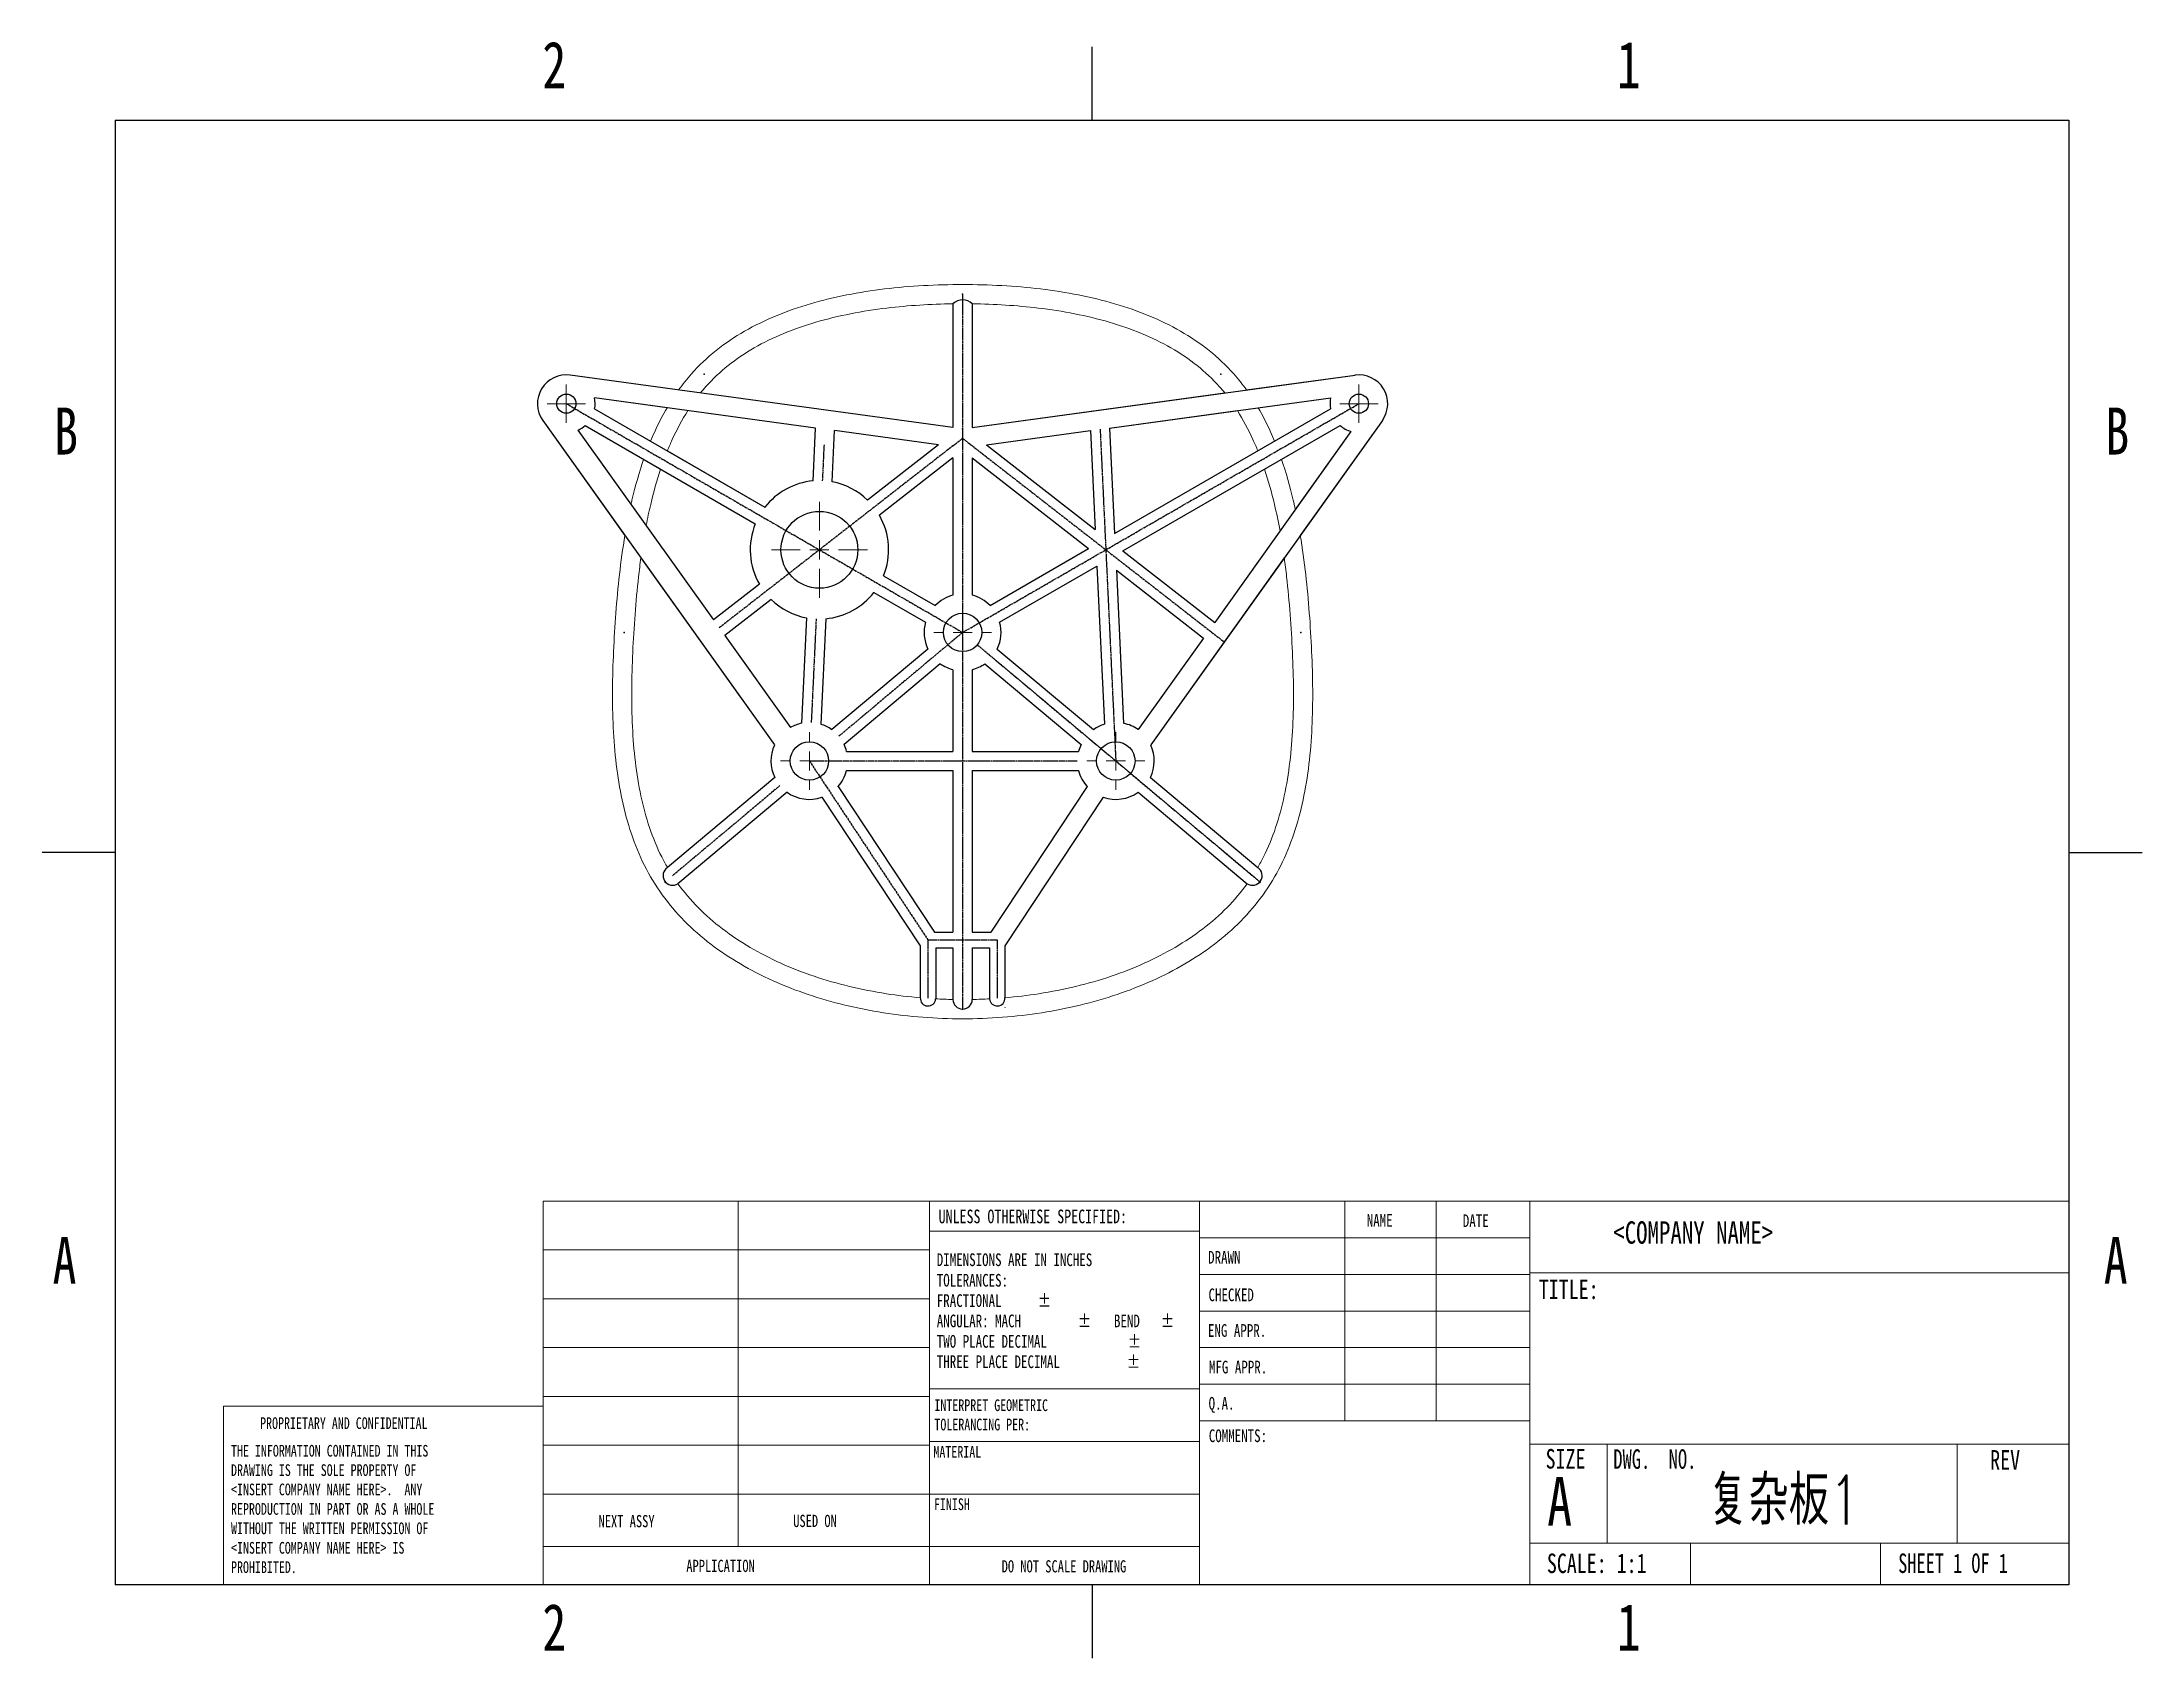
# Model space of a CAD drawing. Header units: millimetres. Extents: x -18 to 519, y -18 to 396.
import ezdxf

# ---------------------------------------------------------------- set-up
doc = ezdxf.new("R2010")
doc.units = ezdxf.units.MM
doc.header["$MEASUREMENT"] = 0
doc.header["$PDSIZE"] = -1
doc.linetypes.add('CENTERX2', pattern=[0.8, 0.5, -0.1, 0.1, -0.1])
doc.styles.add('SLDTEXTSTYLE0', font='TXT', dxfattribs={"width": 0.75})
doc.styles.add('SLDTEXTSTYLE1', font='TXT', dxfattribs={"width": 0.694444})
doc.styles.add('SLDTEXTSTYLE2', font='TXT', dxfattribs={"width": 0.75, "bigfont": 'bigfont'})
doc.styles.add('SLDTEXTSTYLE3', font='TXT', dxfattribs={"width": 0.6875})

# ---------------------------------------------------------------- blocks, each defined once
blk = doc.blocks.new('SW_NOTE_0')
at = {"color": 0, "linetype": 'Continuous', "lineweight": 0, "char_height": 0.06, "attachment_point": 1, "style": 'SLDTEXTSTYLE0'}
for s, insert in [('INTERPRET GEOMETRIC', (0, 0.077)), ('TOLERANCING PER:', (0, -0.022))]:
    blk.add_mtext(s, dxfattribs=dict(at, insert=insert))
blk = doc.blocks.new('SW_NOTE_1')
at = {"color": 0, "linetype": 'Continuous', "lineweight": 0, "char_height": 0.065, "attachment_point": 1, "style": 'SLDTEXTSTYLE0'}
for s, insert in [('DIMENSIONS ARE IN INCHES', (0, 0.084)), ('TOLERANCES:', (0, -0.021)), ('FRACTIONAL', (0, -0.125)), ('%%p', (0.518, -0.125)), ('ANGULAR: MACH', (0, -0.229)), ('%%p', (0.723, -0.229)), ('BEND', (0.907, -0.229)), ('%%p', (1.148, -0.229)), ('TWO PLACE DECIMAL', (0, -0.334)), ('%%p', (0.979, -0.334)), ('THREE PLACE DECIMAL', (0, -0.438)), ('%%p', (0.974, -0.438))]:
    blk.add_mtext(s, dxfattribs=dict(at, insert=insert))
blk = doc.blocks.new('SW_NOTE_2')
at = {"color": 0, "linetype": 'Continuous', "lineweight": 0, "char_height": 0.06, "attachment_point": 1, "style": 'SLDTEXTSTYLE0'}
for s, insert in [('THE INFORMATION CONTAINED IN THIS', (0, 0.077)), ('DRAWING IS THE SOLE PROPERTY OF', (0, -0.022)), ('<INSERT COMPANY NAME HERE>.  ANY', (0, -0.121)), ('WITHOUT THE WRITTEN PERMISSION OF', (0, -0.32)), ('REPRODUCTION IN PART OR AS A WHOLE', (0, -0.221)), ('<INSERT COMPANY NAME HERE> IS', (0, -0.42)), ('PROHIBITED.', (0, -0.519))]:
    blk.add_mtext(s, dxfattribs=dict(at, insert=insert))
blk = doc.blocks.new('SW_CENTERMARKSYMBOL_0')
at = {"color": 0, "linetype": 'Continuous', "lineweight": 0}
for p, q in [((0, 0.098), (0, 0.148)), ((-0.098, 0), (-0.148, 0)), ((0, 0), (-0.049, 0)), ((0, 0), (0, 0.049)), ((0, 0), (0, -0.049)), ((0, 0), (0.049, 0)), ((0.098, 0), (0.148, 0)), ((0, -0.098), (0, -0.148))]:
    blk.add_line(p, q, dxfattribs=at)
blk = doc.blocks.new('SW_CENTERMARKSYMBOL_1')
at = {"color": 0, "linetype": 'Continuous', "lineweight": 0}
for p, q in [((0, 0.098), (0, 0.148)), ((-0.098, 0), (-0.148, 0)), ((0, 0), (-0.049, 0)), ((0, 0), (0, 0.049)), ((0, 0), (0, -0.049)), ((0, 0), (0.049, 0)), ((0.098, 0), (0.148, 0)), ((0, -0.098), (0, -0.148))]:
    blk.add_line(p, q, dxfattribs=at)
blk = doc.blocks.new('SW_CENTERMARKSYMBOL_2')
at = {"color": 0, "linetype": 'Continuous', "lineweight": 0}
for p, q in [((0, 0.098), (0, 0.148)), ((-0.098, 0), (-0.148, 0)), ((0, 0), (-0.049, 0)), ((0, 0), (0, 0.049)), ((0, 0), (0, -0.049)), ((0, 0), (0.049, 0)), ((0.098, 0), (0.148, 0)), ((0, -0.098), (0, -0.148))]:
    blk.add_line(p, q, dxfattribs=at)
blk = doc.blocks.new('SW_CENTERMARKSYMBOL_3')
at = {"color": 0, "linetype": 'Continuous', "lineweight": 0}
for p, q in [((0, 0.098), (0, 0.246)), ((-0.098, 0), (-0.246, 0)), ((0, 0), (-0.049, 0)), ((0, 0), (0, 0.049)), ((0, 0), (0, -0.049)), ((0, 0), (0.049, 0)), ((0.098, 0), (0.246, 0)), ((0, -0.098), (0, -0.246))]:
    blk.add_line(p, q, dxfattribs=at)
blk = doc.blocks.new('SW_CENTERMARKSYMBOL_4')
at = {"color": 0, "linetype": 'Continuous', "lineweight": 0}
for p, q in [((-0.049, 0), (-0.098, 0)), ((0, 0), (-0.049, 0)), ((0, 0.049), (0, 0.098)), ((0, 0), (0, 0.049)), ((0, 0), (0, -0.049)), ((0, 0), (0.049, 0)), ((0.049, 0), (0.098, 0)), ((0, -0.049), (0, -0.098))]:
    blk.add_line(p, q, dxfattribs=at)
blk = doc.blocks.new('SW_CENTERMARKSYMBOL_5')
at = {"color": 0, "linetype": 'Continuous', "lineweight": 0}
for p, q in [((-0.049, 0), (-0.098, 0)), ((0, 0), (-0.049, 0)), ((0, 0.049), (0, 0.098)), ((0, 0), (0, 0.049)), ((0, 0), (0, -0.049)), ((0, 0), (0.049, 0)), ((0.049, 0), (0.098, 0)), ((0, -0.049), (0, -0.098))]:
    blk.add_line(p, q, dxfattribs=at)

msp = doc.modelspace()

# ---------------------------------------------------------------- linework, layer by layer
at = {"color": 7, "linetype": 'Continuous'}
for p, q in [((250.5, 375.5), (250.5, 394.25)), ((0.5, 375.5), (0.5, 0.5)), ((0.5, 375.5), (500.5, 375.5)), ((500.5, 375.5), (500.5, 0.5)), ((214.92, 330.95), (214.92, 330.93)), ((214.92, 328.47), (214.92, 296.83)), ((219.84, 330.95), (219.84, 330.93)), ((219.84, 328.47), (219.84, 296.83)), ((214.92, 296.83), (116.94, 310.21)), ((219.84, 296.83), (317.82, 310.21)), ((179.74, 296.67), (123.17, 304.39)), ((123.2, 301.55), (166.76, 276.4)), ((255.02, 296.67), (311.59, 304.39)), ((256.3, 269.64), (311.56, 301.55)), ((109.94, 298.61), (169.22, 215.52)), ((118.94, 296.15), (153.64, 247.52)), ((120.74, 297.28), (164.3, 272.14)), ((179.1, 283.14), (179.74, 296.67)), ((184.01, 282.9), (184.63, 296)), ((211.23, 292.37), (184.63, 296)), ((223.53, 292.37), (250.13, 296)), ((250.13, 296), (251.32, 270.72)), ((255.02, 296.67), (256.3, 269.64)), ((258.43, 265.19), (314.02, 297.28)), ((324.82, 298.61), (265.54, 215.52)), ((316.78, 295.8), (281.9, 246.91)), ((211.23, 292.37), (193.06, 278.22)), ((223.53, 292.37), (251.32, 270.72)), ((214.92, 289), (196.08, 274.33)), ((214.92, 289), (214.92, 253.86)), ((219.84, 289), (249.64, 265.8)), ((219.84, 289), (219.84, 253.86)), ((224.4, 251.23), (249.64, 265.8)), ((258.43, 265.19), (281.9, 246.91)), ((197.15, 258.85), (210.36, 251.23)), ((226.86, 246.97), (251.77, 261.34)), ((251.77, 261.34), (253.68, 220.84)), ((256.74, 260.26), (258.6, 221.07)), ((256.74, 260.26), (279.04, 242.9)), ((165.37, 256.66), (153.64, 247.52)), ((168.4, 252.77), (156.5, 243.51)), ((194.69, 254.59), (207.9, 246.97)), ((177.44, 248.08), (176.17, 221.07)), ((182.36, 247.85), (181.08, 220.84)), ((156.5, 243.51), (173.29, 219.98)), ((279.04, 242.9), (262.3, 219.45)), ((208.5, 240.09), (183.89, 219.44)), ((226.26, 240.09), (250.87, 219.44)), ((211.66, 236.32), (187.06, 215.67)), ((214.92, 234.8), (214.92, 213.89)), ((219.84, 234.8), (219.84, 213.89)), ((223.1, 236.32), (247.71, 215.67)), ((187.7, 213.89), (214.92, 213.89)), ((219.84, 213.89), (247.06, 213.89)), ((169.29, 207.19), (141.83, 184.15)), ((185.49, 204.85), (210.17, 167.56)), ((187.7, 208.97), (214.92, 208.97)), ((214.92, 208.97), (214.92, 167.56)), ((219.84, 208.97), (219.84, 167.56)), ((219.84, 208.97), (247.06, 208.97)), ((249.27, 204.85), (224.59, 167.56)), ((265.47, 207.19), (292.93, 184.15)), ((172.45, 203.42), (144.52, 179.99)), ((181.38, 202.13), (206.55, 164.11)), ((253.38, 202.13), (228.21, 164.11)), ((262.31, 203.42), (290.24, 179.99)), ((0.5, 188), (-18.25, 188)), ((500.5, 188), (519.25, 188)), ((210.17, 167.56), (214.92, 167.56)), ((219.84, 167.56), (224.59, 167.56)), ((206.55, 164.11), (206.55, 150.79)), ((210.49, 163.62), (214.92, 163.62)), ((210.49, 163.62), (210.49, 150.52)), ((214.92, 163.62), (214.92, 150.36)), ((219.84, 163.62), (219.84, 150.36)), ((219.84, 163.62), (224.27, 163.62)), ((224.27, 163.62), (224.27, 150.52)), ((228.21, 164.11), (228.21, 150.79)), ((228.21, 148.32), (228.21, 148.18)), ((500.5, 0.5), (0.5, 0.5)), ((250.5, 0.5), (250.5, -18.25))]:
    msp.add_line(p, q, dxfattribs=at)
at = {"color": 7, "linetype": 'Continuous', "lineweight": 15}
for p, q in [((214.92, 328.47), (214.92, 296.83)), ((219.84, 328.47), (219.84, 296.83)), ((144.7, 306.42), (116.94, 310.21)), ((290.06, 306.42), (317.82, 310.21)), ((141.74, 301.86), (123.17, 304.39)), ((123.2, 301.55), (137.51, 293.29)), ((179.74, 296.67), (147.06, 301.13)), ((214.92, 296.83), (150.3, 305.66)), ((219.84, 296.83), (284.46, 305.66)), ((255.02, 296.67), (287.7, 301.13)), ((293.02, 301.86), (311.59, 304.39)), ((297.25, 293.29), (311.56, 301.55)), ((109.94, 298.61), (130.94, 269.17)), ((118.94, 296.15), (132.5, 277.15)), ((120.74, 297.28), (135.74, 288.63)), ((179.1, 283.14), (179.74, 296.67)), ((184.01, 282.9), (184.63, 296)), ((211.23, 292.37), (184.63, 296)), ((223.53, 292.37), (250.13, 296)), ((250.13, 296), (251.32, 270.72)), ((255.02, 296.67), (256.3, 269.64)), ((299.02, 288.63), (314.02, 297.28)), ((316.78, 295.8), (302.54, 275.85)), ((324.82, 298.61), (303.82, 269.17)), ((141.81, 290.8), (166.76, 276.4)), ((211.23, 292.37), (193.06, 278.22)), ((223.53, 292.37), (251.32, 270.72)), ((256.3, 269.64), (292.95, 290.8)), ((140.09, 286.12), (164.3, 272.14)), ((214.92, 289), (196.08, 274.33)), ((214.92, 289), (214.92, 253.86)), ((219.84, 289), (249.64, 265.8)), ((219.84, 289), (219.84, 253.86)), ((258.43, 265.19), (294.67, 286.12)), ((136.39, 271.69), (153.64, 247.52)), ((298.62, 270.35), (281.9, 246.91)), ((135.04, 263.42), (169.22, 215.52)), ((224.4, 251.23), (249.64, 265.8)), ((258.43, 265.19), (281.9, 246.91)), ((299.72, 263.42), (265.54, 215.52)), ((197.15, 258.85), (210.36, 251.23)), ((226.86, 246.97), (251.77, 261.34)), ((251.77, 261.34), (253.68, 220.84)), ((256.74, 260.26), (279.04, 242.9)), ((256.74, 260.26), (258.6, 221.07)), ((165.37, 256.66), (153.64, 247.52)), ((168.4, 252.77), (156.5, 243.51)), ((194.69, 254.59), (207.9, 246.97)), ((177.44, 248.08), (176.17, 221.07)), ((182.36, 247.85), (181.08, 220.84)), ((156.5, 243.51), (173.29, 219.98)), ((279.04, 242.9), (262.3, 219.45)), ((208.5, 240.09), (183.89, 219.44)), ((226.26, 240.09), (250.87, 219.44)), ((211.66, 236.32), (187.06, 215.67)), ((214.92, 234.8), (214.92, 213.89)), ((219.84, 234.8), (219.84, 213.89)), ((223.1, 236.32), (247.71, 215.67)), ((187.7, 213.89), (214.92, 213.89)), ((219.84, 213.89), (247.06, 213.89)), ((169.29, 207.19), (141.83, 184.15)), ((185.49, 204.85), (210.17, 167.56)), ((187.7, 208.97), (214.92, 208.97)), ((214.92, 208.97), (214.92, 167.56)), ((219.84, 208.97), (219.84, 167.56)), ((219.84, 208.97), (247.06, 208.97)), ((249.27, 204.85), (224.59, 167.56)), ((265.47, 207.19), (292.93, 184.15)), ((172.45, 203.42), (144.52, 179.99)), ((181.38, 202.13), (206.55, 164.11)), ((253.38, 202.13), (228.21, 164.11)), ((262.31, 203.42), (290.24, 179.99)), ((210.17, 167.56), (214.92, 167.56)), ((219.84, 167.56), (224.59, 167.56)), ((206.55, 164.11), (206.55, 150.79)), ((210.49, 163.62), (214.92, 163.62)), ((210.49, 163.62), (210.49, 150.52)), ((214.92, 163.62), (214.92, 150.36)), ((219.84, 163.62), (224.27, 163.62)), ((219.84, 163.62), (219.84, 150.36)), ((224.27, 163.62), (224.27, 150.52)), ((228.21, 164.11), (228.21, 150.79))]:
    msp.add_line(p, q, dxfattribs=at)
at = {"color": 7, "linetype": 'CENTERX2'}
for p, q in [((217.38, 330.95), (217.38, 147.88)), ((115.95, 302.9), (180.73, 265.49)), ((217.38, 244.33), (318.81, 302.9)), ((252.58, 296.34), (256.59, 211.43)), ((214.92, 292.12), (180.73, 265.49)), ((181.56, 283.19), (182, 292.37)), ((214.92, 292.12), (217.38, 294.04)), ((217.38, 294.04), (284.35, 241.88)), ((180.73, 265.49), (155.07, 245.51)), ((180.73, 265.49), (217.38, 244.33)), ((179.89, 247.8), (178.64, 221.27)), ((217.38, 244.33), (185.71, 217.76)), ((221.15, 241.17), (293.53, 180.43)), ((224.92, 238.01), (293.53, 180.43)), ((178.17, 211.43), (208.52, 165.59)), ((178.17, 211.43), (246.74, 211.43)), ((170.63, 205.11), (143.13, 182.03)), ((208.52, 165.59), (226.24, 165.59)), ((208.52, 165.59), (208.52, 150.64)), ((226.24, 165.59), (226.24, 150.64))]:
    msp.add_line(p, q, dxfattribs=at)
at = {"color": 7, "linetype": 'Continuous', "lineweight": 0}
for p, q in [((110.06, 0.5), (110.06, 98.72)), ((110.06, 98.72), (500.5, 98.72)), ((159.95, 98.72), (159.95, 10.31)), ((208.91, 0.5), (208.91, 98.72)), ((277.99, 98.72), (277.99, 0.5)), ((315.19, 98.72), (315.19, 42.47)), ((338.61, 98.72), (338.61, 42.47)), ((362.56, 98.72), (362.56, 0.5)), ((500.5, 98.72), (500.5, 0.5)), ((110.06, 86.22), (208.91, 86.22)), ((277.99, 91), (208.91, 91)), ((277.99, 89.34), (362.56, 89.34)), ((277.99, 79.97), (362.56, 79.97)), ((362.56, 80.36), (500.5, 80.36)), ((110.06, 73.72), (208.91, 73.72)), ((277.99, 70.59), (362.56, 70.59)), ((110.06, 61.22), (208.91, 61.22)), ((362.56, 61.22), (277.99, 61.22)), ((110.06, 48.72), (208.91, 48.72)), ((208.91, 50.69), (277.99, 50.69)), ((362.56, 51.84), (277.99, 51.84)), ((110.06, 46.22), (28.19, 46.22)), ((28.19, 0.5), (28.19, 46.22)), ((362.56, 42.47), (277.99, 42.47)), ((110.06, 36.22), (208.91, 36.22)), ((208.91, 37.19), (277.99, 37.19)), ((362.56, 36.49), (500.5, 36.49)), ((382.34, 36.49), (382.34, 11.14)), ((471.9, 36.49), (471.9, 11.14)), ((110.06, 23.72), (208.91, 23.72)), ((208.91, 23.69), (277.99, 23.69)), ((362.56, 11.14), (500.5, 11.14)), ((403.72, 11.14), (403.72, 0.5)), ((452.32, 11.14), (452.32, 0.5)), ((110.06, 10.31), (277.99, 10.31)), ((500.5, 0.5), (28.19, 0.5))]:
    msp.add_line(p, q, dxfattribs=at)
at = {"color": 7, "linetype": 'Continuous'}
for centre, radius in [((115.95, 302.9), 2.46), ((318.81, 302.9), 2.46), ((180.73, 265.49), 9.84), ((217.38, 244.33), 4.92), ((178.17, 211.43), 4.92), ((256.59, 211.43), 4.92)]:
    msp.add_circle(centre, radius, dxfattribs=at)
at = {"color": 7, "linetype": 'Continuous', "lineweight": 15}
for centre, radius in [((115.95, 302.9), 2.46), ((318.81, 302.9), 2.46), ((180.73, 265.49), 9.84), ((217.38, 244.33), 4.92), ((178.17, 211.43), 4.92), ((256.59, 211.43), 4.92)]:
    msp.add_circle(centre, radius, dxfattribs=at)
at = {"color": 7, "linetype": 'Continuous'}
for centre, radius, start, end in [((217.38, 326.01), 3.48, 45, 135), ((115.95, 302.9), 7.38, 82.2259, 215.5045), ((318.81, 302.9), 7.38, 324.4955, 97.7741), ((115.95, 302.9), 7.38, 349.4712, 11.6971), ((318.81, 302.9), 7.38, 168.3029, 190.5288), ((115.95, 302.9), 7.38, 293.9675, 310.5288), ((318.81, 302.9), 7.38, 229.4712, 253.9667), ((180.73, 265.49), 17.72, 95.2783, 142.0164), ((180.73, 265.49), 17.72, 45.8933, 79.3112), ((180.73, 265.49), 17.72, 337.9836, 29.9262), ((180.73, 265.49), 17.72, 157.9836, 209.9262), ((180.73, 265.49), 17.72, 225.8933, 259.3112), ((180.73, 265.49), 17.72, 275.2783, 322.0164), ((217.38, 244.33), 9.84, 104.4775, 135.5225), ((217.38, 244.33), 9.84, 44.4775, 75.5225), ((217.38, 244.33), 9.84, 164.4775, 205.5225), ((217.38, 244.33), 9.84, 334.4775, 15.5225), ((217.38, 244.33), 9.84, 234.4775, 255.5225), ((217.38, 244.33), 9.84, 284.4775, 305.5225), ((178.17, 211.43), 9.84, 101.7723, 119.7653), ((178.17, 211.43), 9.84, 54.4775, 72.8173), ((256.59, 211.43), 9.84, 107.1827, 125.5225), ((256.59, 211.43), 9.84, 54.4955, 78.2277), ((178.17, 211.43), 9.84, 155.5045, 205.5225), ((178.17, 211.43), 9.84, 14.4775, 25.5225), ((256.59, 211.43), 9.84, 154.4775, 165.5225), ((256.59, 211.43), 9.84, 334.4775, 24.4955), ((178.17, 211.43), 9.84, 317.9835, 345.5225), ((256.59, 211.43), 9.84, 194.4775, 222.0165), ((178.17, 211.43), 9.84, 234.4775, 289.0284), ((256.59, 211.43), 9.84, 250.9716, 305.5225), ((143.18, 182.07), 2.48, 122.9187, 302.9187), ((291.58, 182.07), 2.48, 237.0813, 57.0813), ((208.52, 150.66), 1.97, 176.0477, 356.0477), ((226.24, 150.66), 1.97, 183.9523, 3.9523), ((217.38, 150.36), 2.46, 180, 0)]:
    msp.add_arc(centre, radius, start, end, dxfattribs=at)
at = {"color": 7, "linetype": 'Continuous', "lineweight": 15}
for centre, radius, start, end in [((115.95, 302.9), 7.38, 82.2259, 215.5045), ((318.81, 302.9), 7.38, 324.4955, 97.7741), ((115.95, 302.9), 7.38, 349.4712, 11.6971), ((318.81, 302.9), 7.38, 168.3029, 190.5288), ((115.95, 302.9), 7.38, 293.9675, 310.5288), ((318.81, 302.9), 7.38, 229.4712, 253.9667), ((180.73, 265.49), 17.72, 95.2783, 142.0164), ((180.73, 265.49), 17.72, 45.8933, 79.3112), ((180.73, 265.49), 17.72, 337.9836, 29.9262), ((180.73, 265.49), 17.72, 157.9836, 209.9262), ((180.73, 265.49), 17.72, 225.8933, 259.3112), ((180.73, 265.49), 17.72, 275.2783, 322.0164), ((217.38, 244.33), 9.84, 104.4775, 135.5225), ((217.38, 244.33), 9.84, 44.4775, 75.5225), ((217.38, 244.33), 9.84, 164.4775, 205.5225), ((217.38, 244.33), 9.84, 334.4775, 15.5225), ((217.38, 244.33), 9.84, 234.4775, 255.5225), ((217.38, 244.33), 9.84, 284.4775, 305.5225), ((178.17, 211.43), 9.84, 101.7723, 119.7653), ((178.17, 211.43), 9.84, 54.4775, 72.8173), ((256.59, 211.43), 9.84, 107.1827, 125.5225), ((256.59, 211.43), 9.84, 54.4955, 78.2277), ((178.17, 211.43), 9.84, 155.5045, 205.5225), ((178.17, 211.43), 9.84, 14.4775, 25.5225), ((256.59, 211.43), 9.84, 154.4775, 165.5225), ((256.59, 211.43), 9.84, 334.4775, 24.4955), ((178.17, 211.43), 9.84, 317.9835, 345.5225), ((256.59, 211.43), 9.84, 194.4775, 222.0165), ((178.17, 211.43), 9.84, 234.4775, 289.0284), ((256.59, 211.43), 9.84, 250.9716, 305.5225)]:
    msp.add_arc(centre, radius, start, end, dxfattribs=at)
for points, knots in [([(290.06, 306.42), (289.03, 307.85), (286.13, 311.49), (280.62, 316.7), (270.86, 323.26), (256.64, 329.03), (237.51, 332.71), (224.09, 333.41), (217.38, 333.41), (210.67, 333.41), (197.25, 332.71), (178.12, 329.03), (163.9, 323.26), (154.14, 316.7), (148.63, 311.49), (145.73, 307.85), (144.7, 306.42)], [0.8655603, 0.8655603, 0.8655603, 0.8655603, 0.875, 0.890625, 0.90625, 0.9375, 0.96875, 1, 1, 1, 1.03125, 1.0625, 1.09375, 1.109375, 1.125, 1.1344397, 1.1344397, 1.1344397, 1.1344397]), ([(214.92, 328.47), (209.22, 328.39), (197.03, 327.66), (179.45, 324.26), (166.14, 318.83), (157.21, 312.82), (152.9, 308.75), (150.75, 306.2), (150.3, 305.66)], [0.003928, 0.003928, 0.003928, 0.003928, 0.03125, 0.0625, 0.09375, 0.109375, 0.125, 0.1291972, 0.1291972, 0.1291972, 0.1291972]), ([(284.46, 305.66), (284.01, 306.2), (281.86, 308.75), (277.55, 312.82), (268.62, 318.83), (255.31, 324.26), (237.73, 327.66), (225.54, 328.39), (219.84, 328.47)], [0.8708028, 0.8708028, 0.8708028, 0.8708028, 0.875, 0.890625, 0.90625, 0.9375, 0.96875, 0.996072, 0.996072, 0.996072, 0.996072]), ([(141.74, 301.86), (140.59, 299.89), (139.13, 297.07), (137.85, 294.11), (137.51, 293.29)], [0.14413527, 0.14413527, 0.14413527, 0.14413527, 0.15625, 0.16088137, 0.16088137, 0.16088137, 0.16088137]), ([(147.06, 301.13), (145.58, 298.8), (143.77, 295.42), (142.21, 291.78), (141.81, 290.8)], [0.14013596, 0.14013596, 0.14013596, 0.14013596, 0.15625, 0.16207471, 0.16207471, 0.16207471, 0.16207471]), ([(292.95, 290.8), (292.55, 291.78), (291, 295.42), (289.18, 298.8), (287.7, 301.13)], [0.83792529, 0.83792529, 0.83792529, 0.83792529, 0.84375, 0.85986404, 0.85986404, 0.85986404, 0.85986404]), ([(297.25, 293.29), (296.91, 294.11), (295.63, 297.07), (294.17, 299.89), (293.02, 301.86)], [0.83911863, 0.83911863, 0.83911863, 0.83911863, 0.84375, 0.85586473, 0.85586473, 0.85586473, 0.85586473]), ([(135.74, 288.63), (134.58, 285.28), (133.5, 281.45), (132.59, 277.51), (132.5, 277.15)], [0.16942432, 0.16942432, 0.16942432, 0.16942432, 0.1875, 0.18934855, 0.18934855, 0.18934855, 0.18934855]), ([(140.09, 286.12), (139.12, 283.22), (137.79, 278.48), (136.74, 273.52), (136.39, 271.69)], [0.17112235, 0.17112235, 0.17112235, 0.17112235, 0.1875, 0.19689865, 0.19689865, 0.19689865, 0.19689865]), ([(298.62, 270.35), (298.2, 272.64), (297.08, 278.06), (295.64, 283.22), (294.67, 286.12)], [0.80081093, 0.80081093, 0.80081093, 0.80081093, 0.8125, 0.82887765, 0.82887765, 0.82887765, 0.82887765]), ([(302.54, 275.85), (302.37, 276.65), (301.38, 281.03), (300.18, 285.28), (299.02, 288.63)], [0.80848021, 0.80848021, 0.80848021, 0.80848021, 0.8125, 0.83057568, 0.83057568, 0.83057568, 0.83057568]), ([(130.94, 269.17), (130.39, 265.86), (129.49, 259.28), (128.59, 249.31), (127.79, 236.16), (127.57, 219.84), (129.31, 204.3), (132.43, 192.71), (135.77, 184.55), (140.3, 177.02), (147.93, 168.07), (160.01, 158.92), (177.49, 151.12), (196.94, 146.45), (217.38, 144.9), (237.82, 146.45), (257.27, 151.12), (274.75, 158.92), (286.83, 168.07), (294.47, 177.02), (298.99, 184.55), (302.34, 192.71), (305.45, 204.3), (307.19, 219.84), (306.97, 236.16), (306.17, 249.31), (305.27, 259.28), (304.37, 265.86), (303.82, 269.17)], [0.2025661, 0.2025661, 0.2025661, 0.2025661, 0.21875, 0.234375, 0.25, 0.28125, 0.3125, 0.328125, 0.34375, 0.359375, 0.375, 0.40625, 0.4375, 0.46875, 0.5, 0.53125, 0.5625, 0.59375, 0.625, 0.640625, 0.65625, 0.671875, 0.6875, 0.71875, 0.75, 0.765625, 0.78125, 0.7974339, 0.7974339, 0.7974339, 0.7974339]), ([(135.04, 263.42), (134.82, 261.82), (134.23, 257.03), (133.5, 248.95), (132.71, 235.97), (132.5, 220.02), (134.52, 202.16), (138.3, 190.63), (141.32, 185.04), (141.83, 184.15)], [0.2108036, 0.2108036, 0.2108036, 0.2108036, 0.21875, 0.234375, 0.25, 0.28125, 0.3125, 0.34375, 0.3497687, 0.3497687, 0.3497687, 0.3497687]), ([(292.93, 184.15), (293.44, 185.04), (296.46, 190.63), (300.25, 202.16), (302.26, 220.02), (302.05, 235.97), (301.26, 248.95), (300.53, 257.03), (299.94, 261.82), (299.72, 263.42)], [0.6502313, 0.6502313, 0.6502313, 0.6502313, 0.65625, 0.6875, 0.71875, 0.75, 0.765625, 0.78125, 0.7891964, 0.7891964, 0.7891964, 0.7891964]), ([(144.52, 179.99), (146.07, 177.85), (151.28, 171.74), (162.48, 163.22), (179.04, 155.82), (194.26, 152.16), (203.63, 151.04), (206.55, 150.79)], [0.3594981, 0.3594981, 0.3594981, 0.3594981, 0.375, 0.40625, 0.4375, 0.46875, 0.4827702, 0.4827702, 0.4827702, 0.4827702]), ([(228.21, 150.79), (231.13, 151.04), (240.5, 152.16), (255.72, 155.82), (272.28, 163.22), (283.48, 171.74), (288.69, 177.85), (290.24, 179.99)], [0.5172298, 0.5172298, 0.5172298, 0.5172298, 0.53125, 0.5625, 0.59375, 0.625, 0.6405019, 0.6405019, 0.6405019, 0.6405019])]:
    msp.add_open_spline(points, degree=3, knots=knots, dxfattribs=at)
for points in [[(210.49, 150.52), (211.96, 150.44), (213.44, 150.39), (214.92, 150.36)], [(219.84, 150.36), (221.32, 150.39), (222.8, 150.44), (224.27, 150.52)]]:
    msp.add_open_spline(points, degree=3, dxfattribs=at)
at = {"color": 7, "linetype": 'Continuous'}
for p in [(217.38, 330.95), (151.26, 310.45), (283.5, 310.45), (217.38, 296.5), (217.38, 294.04), (254.03, 265.49), (130.77, 244.33), (303.99, 244.33), (141.23, 180.43), (293.53, 180.43), (217.38, 147.88)]:
    msp.add_point(p, dxfattribs=at)

# ---------------------------------------------------------------- block references
at = {"color": 7, "linetype": 'Continuous', "lineweight": 0, "xscale": 50, "yscale": 50, "zscale": 50}
for name, p in [('SW_CENTERMARKSYMBOL_4', (115.95, 302.9)), ('SW_CENTERMARKSYMBOL_5', (318.81, 302.9)), ('SW_CENTERMARKSYMBOL_3', (180.73, 265.49)), ('SW_CENTERMARKSYMBOL_2', (217.38, 244.33)), ('SW_CENTERMARKSYMBOL_1', (178.17, 211.43)), ('SW_CENTERMARKSYMBOL_0', (256.59, 211.43)), ('SW_NOTE_1', (210.77, 81.14)), ('SW_NOTE_0', (210.16, 44.13)), ('SW_NOTE_2', (30.13, 32.46))]:
    msp.add_blockref(name, p, dxfattribs=at)

# ---------------------------------------------------------------- texts
at = {"color": 7, "linetype": 'Continuous', "lineweight": 0}
for s, insert, char_height, attachment_point, style in [('2', (112.88, 395.64), 12, 2, 'SLDTEXTSTYLE0'), ('1', (387.88, 395.64), 12, 2, 'SLDTEXTSTYLE0'), ('B', (-12.09, 301.89), 12, 2, 'SLDTEXTSTYLE0'), ('B', (512.91, 301.89), 12, 2, 'SLDTEXTSTYLE0'), ('UNLESS OTHERWISE SPECIFIED:', (211.24, 96.56), 3.5, 1, 'SLDTEXTSTYLE0'), ('NAME', (320.82, 95.43), 3.25, 1, 'SLDTEXTSTYLE0'), ('DATE', (345.41, 95.34), 3.25, 1, 'SLDTEXTSTYLE0'), ('<COMPANY NAME>', (383.93, 93.56), 5.7292, 1, 'SLDTEXTSTYLE0'), ('A', (-12.48, 89.56), 12, 2, 'SLDTEXTSTYLE0'), ('A', (512.52, 89.56), 12, 2, 'SLDTEXTSTYLE0'), ('DRAWN', (280.22, 85.98), 3.25, 1, 'SLDTEXTSTYLE0'), ('CHECKED', (280.32, 76.36), 3.25, 1, 'SLDTEXTSTYLE0'), ('TITLE:', (364.86, 78.64), 5, 1, 'SLDTEXTSTYLE0'), ('ENG APPR.', (280.18, 67.23), 3.25, 1, 'SLDTEXTSTYLE0'), ('MFG APPR.', (280.43, 57.87), 3.25, 1, 'SLDTEXTSTYLE0'), ('Q.A.', (280.35, 48.58), 3.25, 1, 'SLDTEXTSTYLE0'), ('PROPRIETARY AND CONFIDENTIAL', (37.57, 43.38), 3, 1, 'SLDTEXTSTYLE0'), ('COMMENTS:', (280.39, 40.28), 3.25, 1, 'SLDTEXTSTYLE0'), ('MATERIAL', (209.91, 36.04), 3, 1, 'SLDTEXTSTYLE0'), ('SIZE', (366.6, 35.26), 5, 1, 'SLDTEXTSTYLE0'), ('DWG.  NO.', (383.93, 35.19), 5, 1, 'SLDTEXTSTYLE1'), ('REV', (480.39, 34.99), 5, 1, 'SLDTEXTSTYLE0'), ('A', (367, 28.11), 12.5, 1, 'SLDTEXTSTYLE0'), ('复杂板1', (427.7, 28.4), 12.5, 2, 'SLDTEXTSTYLE2'), ('FINISH', (210.05, 22.62), 3, 1, 'SLDTEXTSTYLE0'), ('NEXT ASSY', (124.2, 18.36), 3.125, 1, 'SLDTEXTSTYLE0'), ('USED ON', (174.03, 18.41), 3.125, 1, 'SLDTEXTSTYLE0'), ('APPLICATION', (146.66, 6.9), 3.125, 1, 'SLDTEXTSTYLE0'), ('DO NOT SCALE DRAWING', (243.32, 6.79), 3.125, 2, 'SLDTEXTSTYLE0'), ('SCALE: 1:1', (366.93, 8.5), 5, 1, 'SLDTEXTSTYLE0'), ('SHEET 1 OF 1', (456.86, 8.52), 5, 1, 'SLDTEXTSTYLE3'), ('2', (112.88, -4.36), 12, 2, 'SLDTEXTSTYLE0'), ('1', (387.88, -4.36), 12, 2, 'SLDTEXTSTYLE0')]:
    msp.add_mtext(s, dxfattribs=dict(at, insert=insert, char_height=char_height, attachment_point=attachment_point, style=style))

doc.saveas('drawing.dxf')
